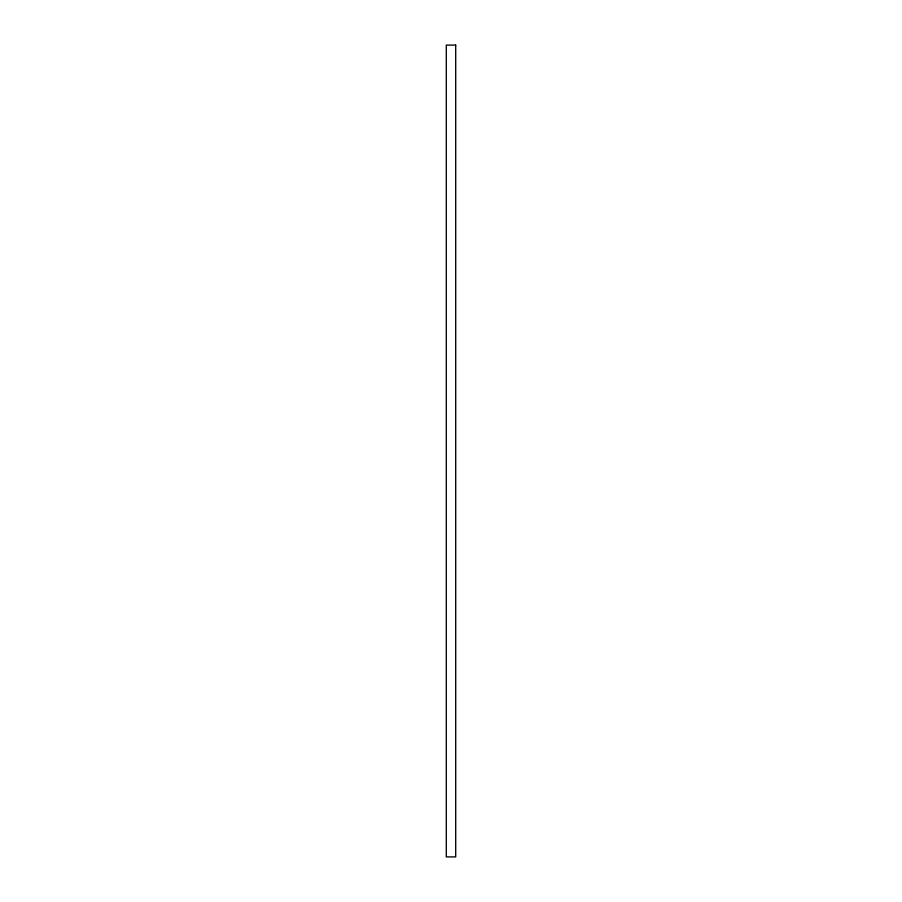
<?xml version="1.0" encoding="UTF-8"?>
<svg xmlns="http://www.w3.org/2000/svg" width="902" height="902" viewBox="0 0 902 902"><rect width="100%" height="100%" fill="white"/><g stroke="black" fill="none" stroke-linecap="round" stroke-linejoin="round"><path stroke-width="1.35" d="M455.702 45.1L446.298 45.1L446.298 856.9L455.702 856.9L455.702 45.1"/></g></svg>
